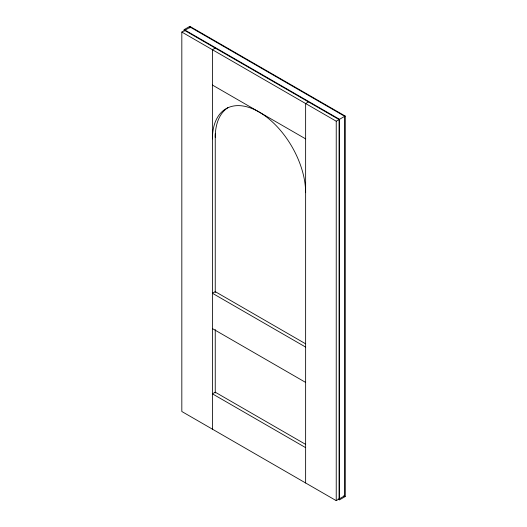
<?xml version="1.0" encoding="UTF-8"?>
<svg xmlns="http://www.w3.org/2000/svg" width="527" height="527" viewBox="0 0 527 527"><rect width="100%" height="100%" fill="white"/><g stroke="black" fill="none" stroke-linecap="round" stroke-linejoin="round"><path stroke-width="0.79" d="M184.173 31.258L184.173 29.611L189.825 26.35L345.178 116.045L345.178 496.572L339.533 499.833L338.103 499.01M181.822 32.055L190.293 27.167L344.711 116.315L344.711 495.755L336.233 500.65L181.822 411.501L181.822 32.055L336.233 121.21L345.178 116.045M215.247 48.095L212.421 49.722L212.421 429.169M308.46 101.909L305.634 103.542L305.634 482.982M184.173 29.611L339.533 119.306L339.533 499.833M184.648 30.428L339.059 119.576L339.059 499.016M212.421 85.058L305.634 138.878M305.614 343.808L215.247 291.635L212.421 293.262L305.634 347.082M212.421 328.598L305.634 382.418M305.614 444.373L215.247 392.2L212.421 393.834L305.634 447.647M343.756 495.749L345.178 496.572M336.233 121.21L336.233 500.65M215.247 133.693L215.247 292.551M215.247 329.586L215.247 392.964M189.825 26.35L189.825 27.997M212.421 138.878A65.915 38.056 60 0 1 259.027 111.968A65.915 38.056 60 0 1 305.634 192.691M215.247 137.244A65.915 38.056 60 0 1 227.875 107.699"/></g></svg>
